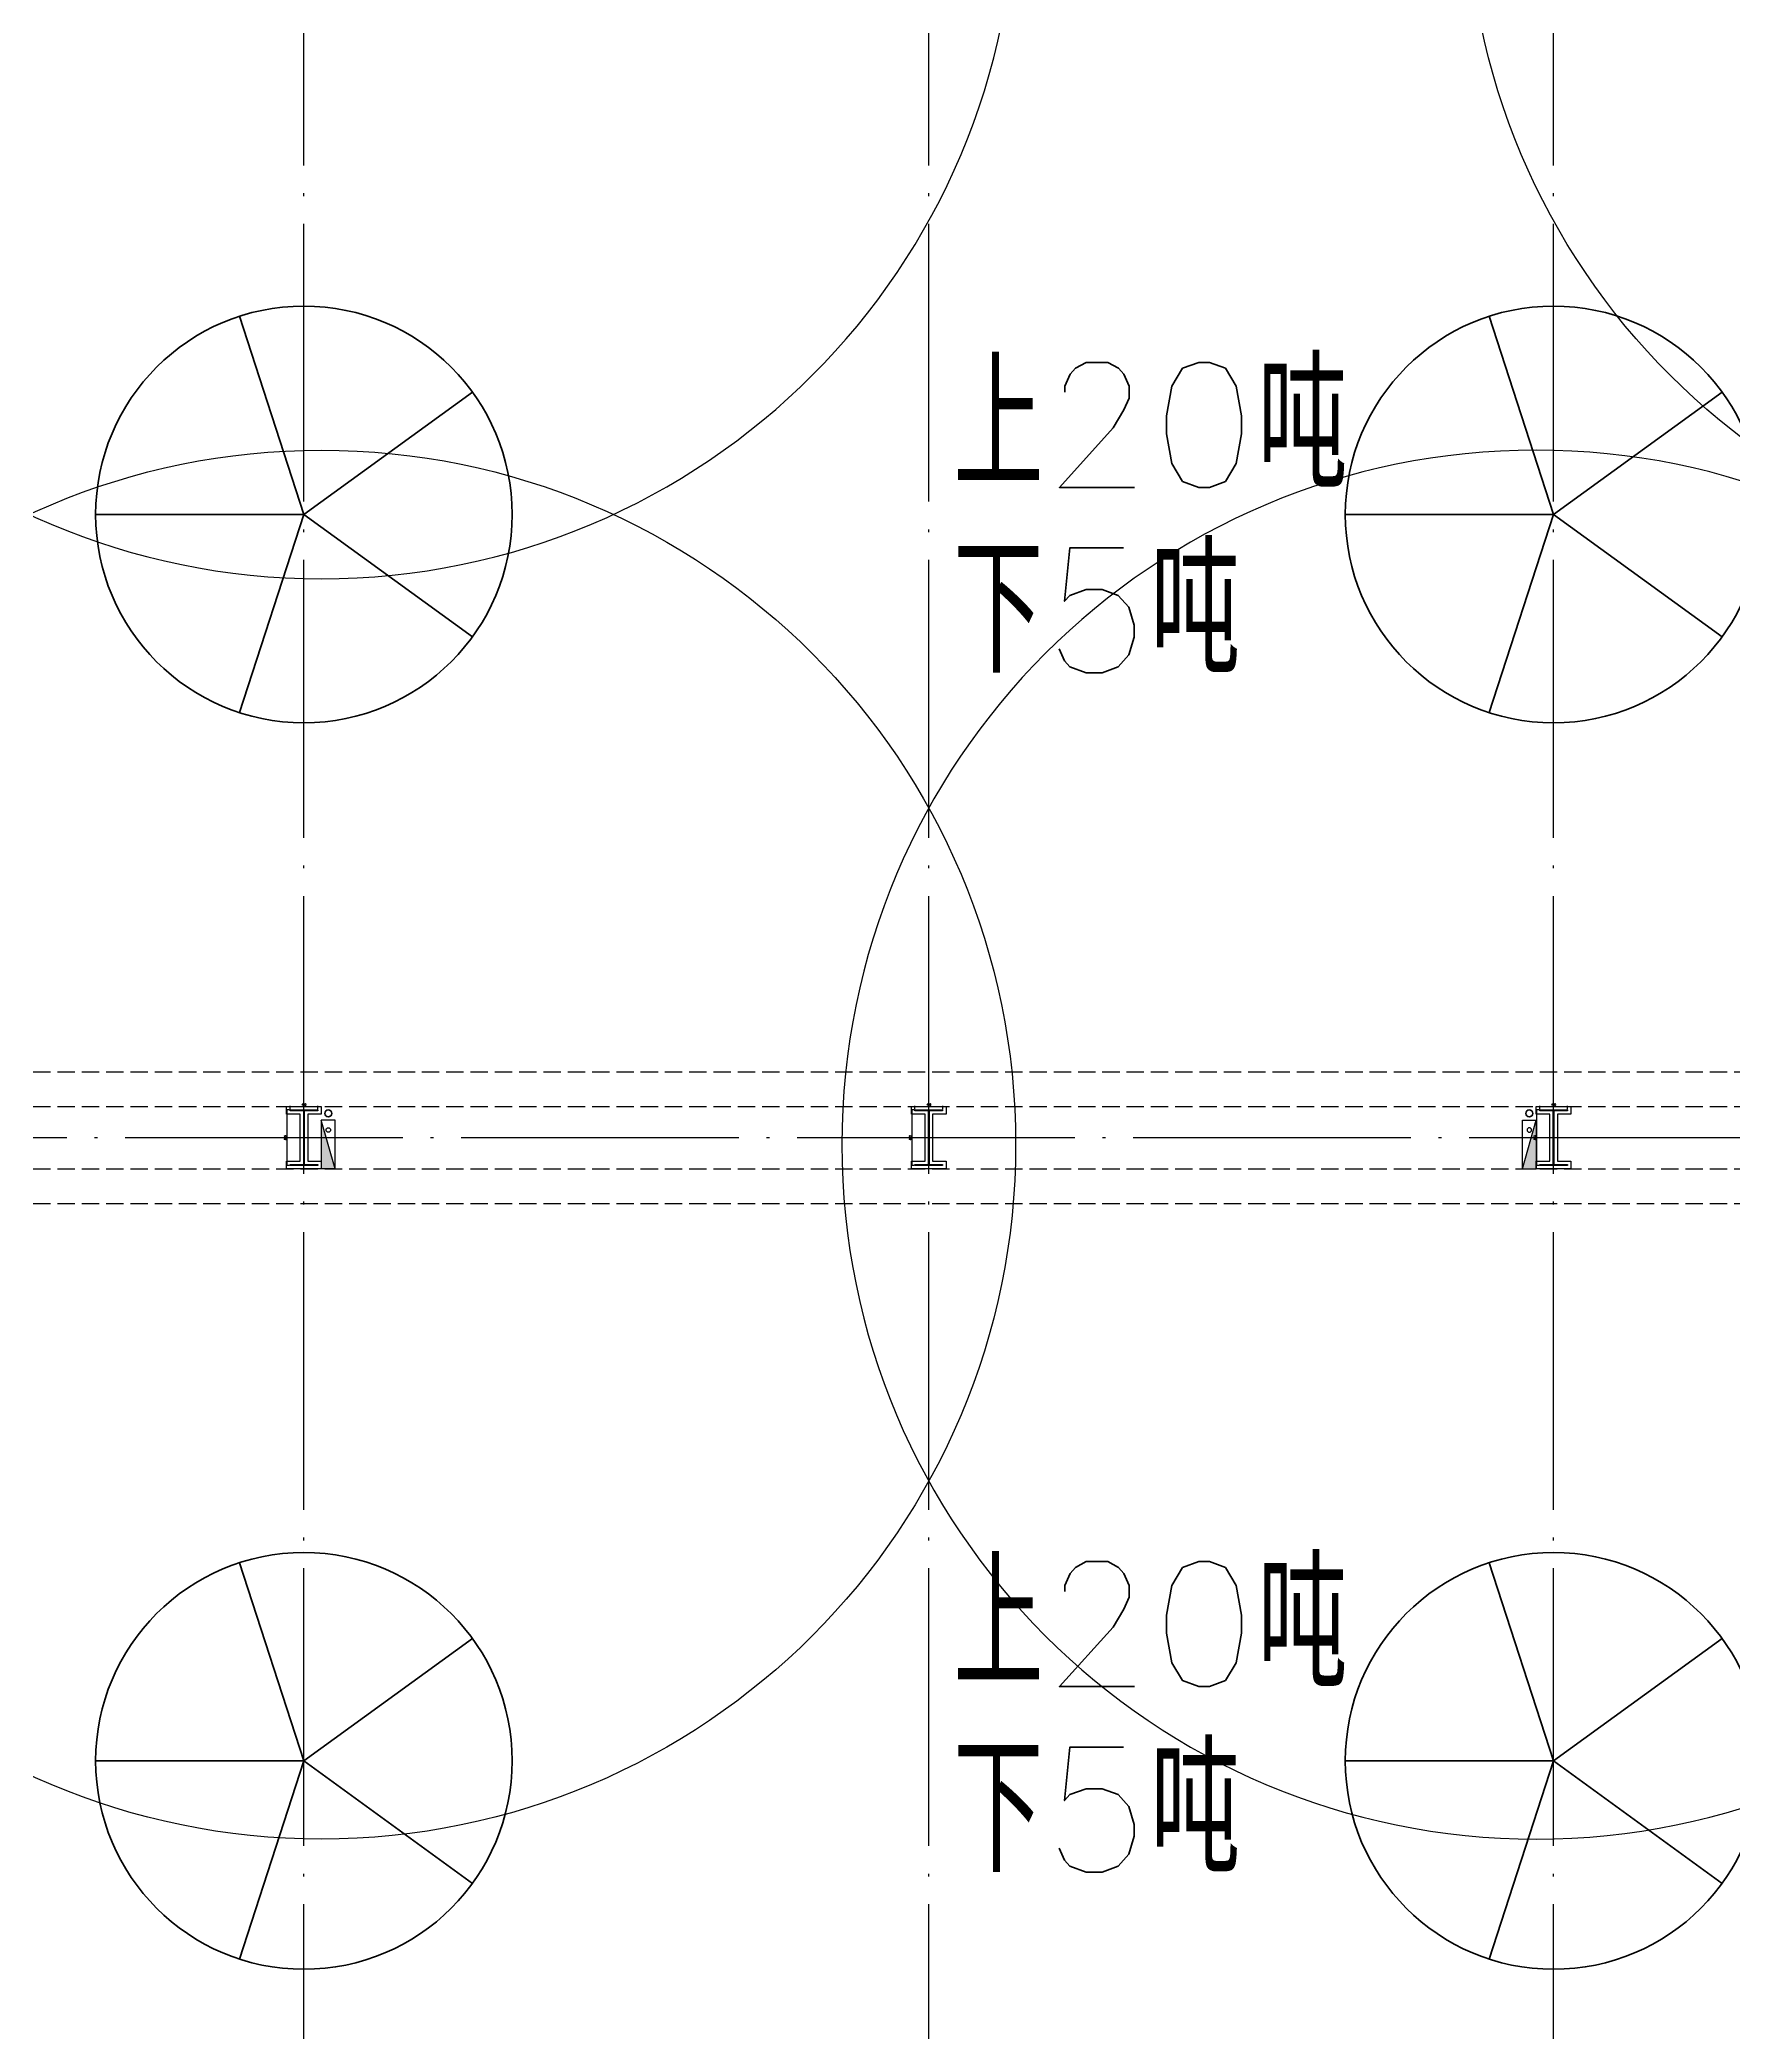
# Model space of a CAD drawing. Extents: x -1313754 to 847533, y 489853 to 941203.
# Drawn here: x -231658 to -207268, y 571939 to 600629 of the extents above; entities that cross this region are included whole.
import ezdxf

# ---------------------------------------------------------------- set-up
doc = ezdxf.new("R2010")
doc.units = 0
doc.header["$LTSCALE"] = 1000
doc.header["$MEASUREMENT"] = 0
doc.linetypes.add('DASH', pattern=[0.35, 0.25, -0.1])
doc.linetypes.add('DOTE', pattern=[2.42, 2, -0.2, 0.02, -0.2])
doc.layers.get('Defpoints').update_dxf_attribs({"color": 210})
for name, color, linetype in [('A-AXIS-DOTE', 14, 'DOTE'), ('A-AXIS-DP', 126, 'Continuous'), ('A-HATCH-2', 251, 'Continuous'), ('A-LIN-V', 9, 'Continuous'), ('A-WINDOW', 140, 'Continuous'), ('AS-COLN', 6, 'Continuous'), ('AS-WALL', 40, 'Continuous'), ('SB_ZF消火栓', 10, 'Continuous'), ('SB_ZF消火栓M', 10, 'Continuous')]:
    doc.layers.add(name, color=color, linetype=linetype)
doc.layers.add('LG-ZF消防', color=1, linetype='Continuous', lineweight=60)
doc.styles.add('_TCH_DIM_T3', font='SIMPLEX', dxfattribs={"width": 0.705882, "bigfont": 'GBCBIG'})
doc.styles.add('A-STANDARD', font='SIMPLEX', dxfattribs={"bigfont": 'GBCBIG'})
doc.dimstyles.new('_TCH_ARCH&&10', dxfattribs={"dimtxt": 29.75, "dimasz": 10, "dimexe": 10, "dimexo": 10, "dimgap": 12.625, "dimtad": 1, "dimdec": 0, "dimzin": 0, "dimdsep": 46, "dimtxsty": '_TCH_DIM_T3', "dimblk": 'ARCHTICK', "dimcen": 0.09, "dimclrt": 7, "dimazin": 2, "dimtfac": 1, "dimtdec": 0, "dimtix": 1, "dimtmove": 2, "dimatfit": 3, "dimfxl": 0, "dimtolj": 1, "dimtzin": 0, "dimarcsym": 0})

# ---------------------------------------------------------------- blocks, each defined once
blk = doc.blocks.new('dote')
at = {"layer": 'A-AXIS-DOTE', "ltscale": 2}
for p, q in [((-7117.8, -264080), (-7117.8, -167560.7)), ((1882.2, -264080), (1882.2, -167560.7)), ((10882.2, -264080), (10882.2, -167560.7)), ((100786.4, -220000), (-97273.6, -220000))]:
    blk.add_line(p, q, dxfattribs=at)
blk = doc.blocks.new('G$C2F382D44')
at = {"color": 2, "style": 'A-STANDARD'}
for s, p in [('上20吨', (-2949, 425)), ('下5吨', (-2952, -2245))]:
    blk.add_text(s, height=1800, dxfattribs=at).set_placement(p)
blk = doc.blocks.new('4324324')
at = {"layer": 'A-HATCH-2', "linetype": 'DASH'}
for p, q in [((-294754.2, 585770.1), (-128854.2, 585770.1)), ((-294754.2, 585270.1), (-128854.2, 585270.1)), ((-307354.2, 584369.9), (-128854.2, 584369.9)), ((-307354.2, 583869.9), (-128854.2, 583869.9))]:
    blk.add_line(p, q, dxfattribs=at)
blk = doc.blocks.new('w4324324')
at = {"layer": 'A-HATCH-2', "lineweight": 60}
for q in [(-1694760, 686605), (-1697614, 684532), (-1691907, 684532), (-1696524, 681178), (-1692997, 681178)]:
    blk.add_line((-1694760, 683605), q, dxfattribs=at)
blk.add_circle((-1694760, 683605), 3000, dxfattribs=at)
blk = doc.blocks.new('342343')
at = {"layer": 'A-LIN-V'}
for p in [(1048660, 27556), (1066610, 27556), (1048660, 9556), (1066610, 9556)]:
    blk.add_blockref('w4324324', p, dxfattribs=at)
blk = doc.blocks.new('_ArchTick')
at = {"color": 0, "linetype": 'ByBlock', "const_width": 0.4}
blk.add_lwpolyline([(-0.5, -0.5), (0.5, 0.5)], dxfattribs=at)
blk = doc.blocks.new('*D1767')
at = {"layer": 'A-AXIS-DP', "color": 0, "lineweight": -2}
for p, q in [((-165054, 621030), (-165054, 621079)), ((-165054, 621069), (-164654, 621069)), ((-164654, 621030), (-164654, 621079))]:
    blk.add_line(p, q, dxfattribs=at)
at = {"layer": 'Defpoints', "color": 0}
for p in [(-165054, 621020), (-164654, 621069), (-164654, 621020)]:
    blk.add_point(p, dxfattribs=at)
at = {"layer": 'A-AXIS-DP', "color": 0, "lineweight": -2, "xscale": 10, "yscale": 10, "zscale": 10, "rotation": 180}
blk.add_blockref('_ArchTick', (-165054, 621069), dxfattribs=at)
at = {"layer": 'A-AXIS-DP', "color": 0, "lineweight": -2, "xscale": 10, "yscale": 10, "zscale": 10}
blk.add_blockref('_ArchTick', (-164654, 621069), dxfattribs=at)
at = {"layer": 'A-AXIS-DP', "color": 7, "insert": (-164854, 621096), "char_height": 29.8, "attachment_point": 5, "style": '_TCH_DIM_T3'}
blk.add_mtext('\\A1;400', dxfattribs=at)
blk = doc.blocks.new('*D1768')
at = {"layer": 'A-AXIS-DP', "color": 0, "lineweight": -2}
for p, q in [((-165064, 621020), (-165105, 621020)), ((-165095, 620220), (-165095, 621020)), ((-165064, 620220), (-165105, 620220))]:
    blk.add_line(p, q, dxfattribs=at)
at = {"layer": 'Defpoints', "color": 0}
for p in [(-165095, 621020), (-165054, 621020), (-165054, 620220)]:
    blk.add_point(p, dxfattribs=at)
at = {"layer": 'A-AXIS-DP', "color": 0, "lineweight": -2, "xscale": 10, "yscale": 10, "zscale": 10}
for p, rotation in [((-165095, 621020), 90), ((-165095, 620220), 270)]:
    blk.add_blockref('_ArchTick', p, dxfattribs=dict(at, rotation=rotation))
at = {"layer": 'A-AXIS-DP', "color": 7, "insert": (-165123, 620620), "char_height": 29.8, "attachment_point": 5, "rotation": 90, "style": '_TCH_DIM_T3'}
blk.add_mtext('\\A1;800', dxfattribs=at)
blk = doc.blocks.new('A$C5D961328')
at = {"layer": 'SB_ZF消火栓'}
blk.add_hatch(color=256, dxfattribs=at).paths.add_polyline_path([(0, 40), (700, 40), (700, 240)])
at = {"layer": 'A-LIN-V', "ltscale": 500}
blk.add_circle((350, 40), 10001, dxfattribs=at)
at = {"layer": 'SB_ZF消火栓'}
for p, q in [((700, 240), (0, 240)), ((0, 240), (0, 40)), ((700, 240), (0, 40)), ((0, 40), (700, 40)), ((700, 240), (700, 40))]:
    blk.add_line(p, q, dxfattribs=at)
at = {"layer": 'SB_ZF消火栓', "color": 1}
blk.add_circle((140, 140), 32.5, dxfattribs=at)
blk = doc.blocks.new('we42342343234')
at = {"layer": 'LG-ZF消防'}
for centre in [(-227504, 585170), (-210204, 585170)]:
    blk.add_circle(centre, 50, dxfattribs=at)
at = {"layer": 'SB_ZF消火栓M'}
for p, xscale, rotation in [((-227644, 602520), -1, 270), ((-210064, 585070), -1.000000000000001, 90)]:
    blk.add_blockref('A$C5D961328', p, dxfattribs=dict(at, xscale=xscale, rotation=rotation))
for p, rotation in [((-201064, 602520), 90), ((-227644, 585070), 270)]:
    blk.add_blockref('A$C5D961328', p, dxfattribs=dict(at, rotation=rotation))
blk = doc.blocks.new('234243242332')
at = {"layer": 'SB_ZF消火栓'}
blk.add_blockref('we42342343234', (0, 0), dxfattribs=at)
blk = doc.blocks.new('w42343243')
at = {"layer": 'A-HATCH-2'}
blk.add_lwpolyline([(-165104.2, 621070), (-164604.2, 621070), (-164604.2, 620958), (-164800.2, 620958), (-164800.2, 620282), (-164604.2, 620282), (-164604.2, 620170), (-165104.2, 620170), (-165104.2, 620282), (-164908.2, 620282), (-164908.2, 620958), (-165104.2, 620958)], close=True, dxfattribs=at)
at = {"layer": 'AS-COLN', "color": 3}
blk.add_lwpolyline([(-165054.2, 621020), (-164654.2, 621020), (-164654.2, 621008), (-164850.2, 621008), (-164850.2, 620232), (-164654.2, 620232), (-164654.2, 620220), (-165054.2, 620220), (-165054.2, 620232), (-164858.2, 620232), (-164858.2, 621008), (-165054.2, 621008)], close=True, dxfattribs=at)
at = {"layer": 'A-AXIS-DP'}
for p1, p2, distance, picture, middle in [((-165054.2, 620220), (-165054.2, 621020), 41.2, '*D1768', (-165122.9, 620620)), ((-165054.2, 621020), (-164654.2, 621020), 48.8, '*D1767', (-164854.2, 621096.2))]:
    dim = blk.add_aligned_dim(p1=p1, p2=p2, distance=distance, dimstyle='_TCH_ARCH&&10', dxfattribs=at)
    dim.commit()
    dim.dimension.update_dxf_attribs({"geometry": picture, "text_midpoint": middle})
blk = doc.blocks.new('42343')
at = {"layer": 'A-WINDOW'}
for p in [(-63000, -35800), (-54000, -35800), (-45000, -35800)]:
    blk.add_blockref('w42343243', p, dxfattribs=at)

msp = doc.modelspace()

# ---------------------------------------------------------------- block references
for p in [(-215550, 593760), (-215550, 576490)]:
    msp.add_blockref('G$C2F382D44', p)
at = {"layer": 'A-LIN-V', "rotation": 90}
msp.add_blockref('342343', (483306.5, 1221945), dxfattribs=at)
at = {"layer": 'A-WINDOW'}
for name in ['42343', '4324324']:
    msp.add_blockref(name, (0, 0), dxfattribs=at)
at = {"layer": 'AS-WALL'}
msp.add_blockref('dote', (-220736.4, 804820), dxfattribs=at)
at = {"layer": 'SB_ZF消火栓', "linetype": 'Continuous'}
msp.add_blockref('234243242332', (0, 0), dxfattribs=at)

doc.saveas('drawing.dxf')
